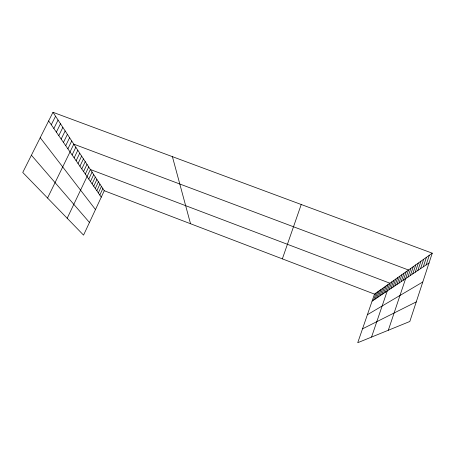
<?xml version="1.0" encoding="UTF-8"?>
<svg xmlns="http://www.w3.org/2000/svg" width="455" height="455" viewBox="0 0 455 455"><rect width="100%" height="100%" fill="white"/><g stroke="black" fill="none" stroke-linecap="round" stroke-linejoin="round"><path stroke-width="0.68" d="M426.113 264.935L429.292 255.272M432.25 253.179L409.824 321.486L357.732 342.712L374.505 294.118L432.25 253.179L52.979 112.288L22.75 172.456L83.555 235.127L104.263 190.736L52.979 112.288M420.539 268.672L423.645 259.282M423.286 266.829L426.426 257.308M415.278 272.192L418.316 263.058M417.866 270.458L420.938 261.198M407.925 277.118L410.865 268.342M410.308 275.525L413.276 266.63M412.759 273.882L415.762 264.867M401.156 281.656L404 273.21M403.352 280.183L406.224 271.629M388.314 330.25L408.516 270.008L73.812 144.155L47.553 198.022M394.894 285.854L397.653 277.709M396.931 284.489L399.712 276.248M399.012 283.09L401.828 274.746M389.093 289.738L391.766 281.878M390.982 288.476L393.683 280.525M392.915 287.179L395.64 279.131M383.593 293.424L386.187 285.837M385.402 292.212L388.024 284.534M371.542 337.087L389.901 283.203L90.391 169.51L67.186 218.258M376.791 297.985L379.282 290.734M378.429 296.882L380.949 289.551M380.113 295.756L382.655 288.339M381.836 294.601L384.401 287.105M373.618 300.112L376.063 293.014M375.182 299.06L377.65 291.888M282.356 258.867L301.227 204.505M98.348 192.92L101.414 186.374M99.821 195.058L102.853 188.575M95.294 188.501L98.439 181.824M96.835 190.736L99.941 184.121M93.719 186.214L96.898 179.469M90.454 181.494L93.719 174.606M92.103 183.883L95.328 177.069M88.77 179.048L92.075 172.087M83.566 171.518L87.007 164.335M85.324 174.06L88.714 166.957M81.769 168.919L85.256 161.656M78.05 163.521L81.621 156.105M79.932 166.251L83.458 158.914M74.137 157.862L77.816 150.281M76.116 160.729L79.744 153.227M72.112 154.927L75.837 147.255M65.708 145.657L69.604 137.717M67.897 148.825L71.736 140.982M63.461 142.404L67.414 134.373M61.158 139.065L65.167 130.938M56.357 132.109L60.492 123.783M58.786 135.635L62.864 127.406M53.855 128.492L58.058 120.057M51.278 124.767L55.556 116.23M372.082 301.136L429.031 262.979M367.395 314.712L422.786 281.998M362.516 328.846L416.257 301.887M104.263 190.736L374.505 294.118M31.412 155.218L89.459 222.472M40.211 137.7L95.482 209.556M48.634 120.933L101.266 197.151M172.411 156.656L190.526 223.735"/></g></svg>
